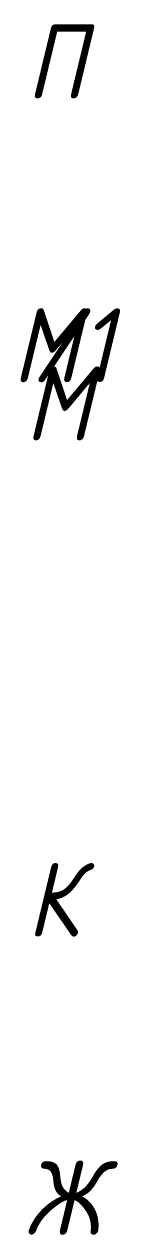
# Model space of a CAD drawing. Header units: millimetres. Extents: x 2294 to 908349, y -83289 to 219220.
# Drawn here: x 34580 to 35500, y 19553 to 32658 of the extents above; entities that cross this region are included whole.
import ezdxf

# ---------------------------------------------------------------- set-up
doc = ezdxf.new("R2010")
doc.units = ezdxf.units.MM
doc.layers.add('S-GRID-____-IDEN', color=7, linetype='Continuous', lineweight=9)
doc.styles.add('ISOCPEUR_I', font='isocpeui.ttf', dxfattribs={"width": 0.9, "height": 2.5})

# ---------------------------------------------------------------- blocks, each defined once
blk = doc.blocks.new('3osi')
at = {"layer": 'S-GRID-____-IDEN', "char_height": 800, "attachment_point": 1, "style": 'ISOCPEUR_I'}
for s, insert, width in [('\\fISOCPEUR|b0|i1|c204|p34|;\\W.9;П', (192493.3, 32653), 223.671), ('\\fISOCPEUR|b0|i1|c204|p34|;\\W.9;М', (192343.6, 29582.4), 252.532), ('/1', (192552, 29582.4), 346.329), ('\\fISOCPEUR|b0|i1|c204|p34|;\\W.9;М', (192481.6, 28953), 252.532), ('\\fISOCPEUR|b0|i1|c204|p34|;\\W.9;К', (192498.4, 23582.4), 223.671), ('\\fISOCPEUR|b0|i1|c204|p34|;\\W.9;Ж', (192469.4, 20353), 281.392)]:
    blk.add_mtext(s, dxfattribs=dict(at, insert=insert, width=width))

msp = doc.modelspace()

# ---------------------------------------------------------------- block references
msp.add_blockref('3osi', (-158020.7, 0))

doc.saveas('drawing.dxf')
